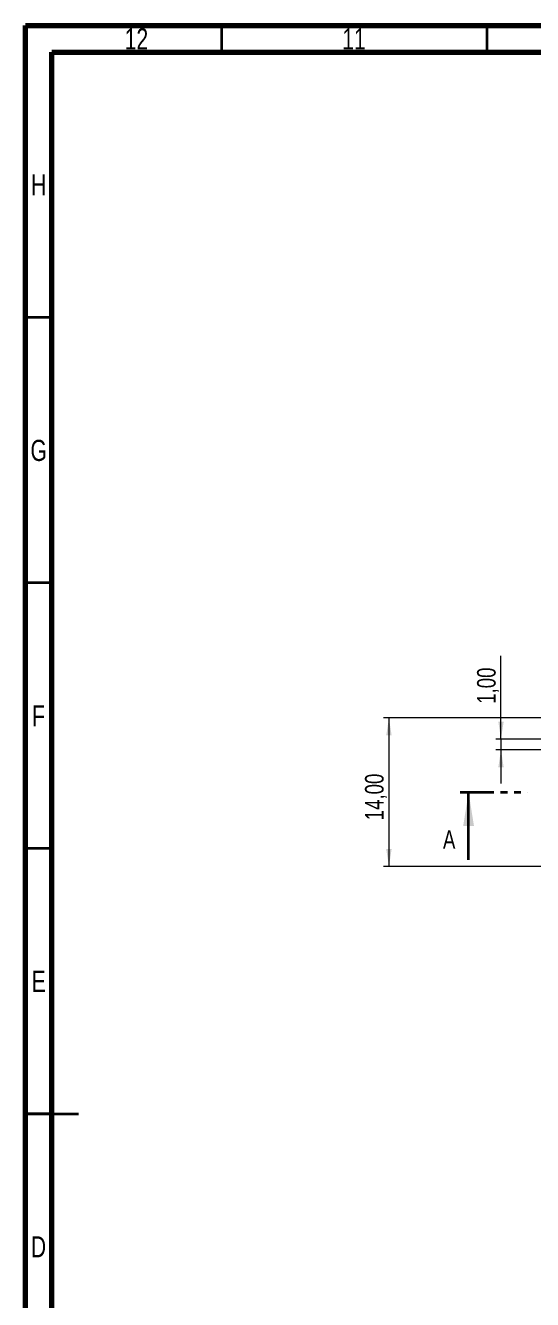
# Model space of a CAD drawing. Header units: millimetres. Extents: x 15 to 589, y 5 to 415.
# Drawn here: x 15 to 110.6, y 175 to 415 of the extents above; entities that cross this region are included whole.
import ezdxf

# ---------------------------------------------------------------- set-up
doc = ezdxf.new("R2010")
doc.units = ezdxf.units.MM
doc.linetypes.add('PHANTOM', pattern=[12.7, 6.35, -1.27, 1.27, -1.27, 1.27, -1.27])
doc.styles.add('SLDTEXTSTYLE0', font='TXT', dxfattribs={"width": 0.75})
doc.dimstyles.new('SLDDIMSTYLE0', dxfattribs={"dimtxt": 3.5, "dimasz": 3.302, "dimexe": 0, "dimexo": 0.0625, "dimgap": 0.875, "dimtad": 1, "dimlfac": 0.5, "dimrnd": 1e-09, "dimzin": 12, "dimdsep": 46, "dimtxsty": 'SLDTEXTSTYLE0', "dimsah": 1, "dimcen": 0.09, "dimadec": 0, "dimazin": 3, "dimtfac": 1, "dimtofl": 0, "dimtmove": 0, "dimatfit": 3, "dimfxl": 0, "dimfrac": 2, "dimtolj": 1, "dimtzin": 12, "dimarcsym": 0})
doc.dimstyles.new('SLDDIMSTYLE1', dxfattribs={"dimtxt": 3.5, "dimasz": 3.302, "dimexe": 0, "dimexo": 0.0625, "dimgap": 0.875, "dimtad": 1, "dimlfac": 0.5, "dimrnd": 1e-09, "dimzin": 12, "dimdsep": 46, "dimtxsty": 'SLDTEXTSTYLE0', "dimsah": 1, "dimcen": 0.09, "dimadec": 0, "dimazin": 3, "dimtfac": 1, "dimtmove": 0, "dimatfit": 0, "dimfxl": 0, "dimfrac": 2, "dimtolj": 1, "dimtzin": 12, "dimarcsym": 0})

# ---------------------------------------------------------------- blocks, each defined once
blk = doc.blocks.new('_D_7')
at = {"color": 7, "linetype": 'Continuous', "lineweight": 0}
for p, q in [((104.63, 280.58), (104.63, 296.29)), ((119.04, 280.58), (103.63, 280.58)), ((118.51, 278.58), (103.63, 278.58)), ((104.63, 280.58), (104.63, 278.58)), ((104.63, 278.58), (104.63, 272.23))]:
    blk.add_line(p, q, dxfattribs=at)
at = {"color": 7, "linetype": 'Continuous', "lineweight": 18}
for points in [[(104.63, 280.58), (105.14, 283.88), (104.13, 283.88)], [(104.63, 278.58), (104.13, 275.28), (105.14, 275.28)]]:
    blk.add_solid(points, dxfattribs=at)
at = {"color": 7, "linetype": 'Continuous', "lineweight": 18, "insert": (100.12, 287.24), "char_height": 3.5, "attachment_point": 1, "rotation": 90, "style": 'SLDTEXTSTYLE0'}
blk.add_mtext('1,00', dxfattribs=at)
blk = doc.blocks.new('_D_11')
at = {"color": 7, "linetype": 'Continuous', "lineweight": 0}
for p, q in [((128.95, 284.58), (82.51, 284.58)), ((83.51, 284.58), (83.51, 256.58)), ((128.95, 256.58), (82.51, 256.58))]:
    blk.add_line(p, q, dxfattribs=at)
at = {"color": 7, "linetype": 'Continuous', "lineweight": 18}
for points in [[(83.51, 284.58), (83, 281.28), (84.02, 281.28)], [(83.51, 256.58), (84.02, 259.88), (83, 259.88)]]:
    blk.add_solid(points, dxfattribs=at)
at = {"color": 7, "linetype": 'Continuous', "lineweight": 18, "insert": (79, 265.3), "char_height": 3.5, "attachment_point": 1, "rotation": 90, "style": 'SLDTEXTSTYLE0'}
blk.add_mtext('14,00', dxfattribs=at)

msp = doc.modelspace()

# ---------------------------------------------------------------- linework, layer by layer
at = {"color": 7, "linetype": 'Continuous', "lineweight": 70}
for p, q in [((15, 5), (15, 415)), ((15, 415), (589, 415)), ((20, 10), (20, 410)), ((20, 410), (584, 410))]:
    msp.add_line(p, q, dxfattribs=at)
at = {"color": 7, "linetype": 'Continuous', "lineweight": 35}
for p, q in [((52, 410), (52, 415)), ((102, 410), (102, 415)), ((20, 360), (15, 360)), ((20, 310), (15, 310)), ((98.526, 257.88), (98.526, 270.58)), ((20, 260), (15, 260)), ((15, 210), (25, 210)), ((20, 210), (15, 210))]:
    msp.add_line(p, q, dxfattribs=at)
at = {"color": 7, "linetype": 'PHANTOM', "lineweight": 35}
msp.add_line((96.939, 270.58), (109.645, 270.58), dxfattribs=at)
at = {"color": 7, "linetype": 'Continuous', "lineweight": 35}
msp.add_solid([(98.526, 270.58), (97.51, 264.23), (99.542, 264.23)], dxfattribs=at)

# ---------------------------------------------------------------- texts
at = {"color": 7, "linetype": 'Continuous', "lineweight": 0, "attachment_point": 2, "style": 'SLDTEXTSTYLE0'}
for s, insert, char_height in [('12', (35.92, 414.452), 3.9687), ('11', (76.92, 414.452), 3.9687), ('H', (17.49, 386.952), 3.969), ('G', (17.487, 336.952), 3.969), ('F', (17.458, 286.952), 3.969), ('E', (17.508, 236.952), 3.969), ('D', (17.453, 186.952), 3.969)]:
    msp.add_mtext(s, dxfattribs=dict(at, insert=insert, char_height=char_height))
at = {"color": 7, "linetype": 'Continuous', "insert": (93.696, 263.435), "char_height": 3.5, "attachment_point": 1, "style": 'SLDTEXTSTYLE0'}
msp.add_mtext('A', dxfattribs=at)

# ---------------------------------------------------------------- dimensions: what is measured, and where the dimension line sits
at = {"color": 7, "linetype": 'Continuous', "lineweight": 18}
for base, p1, p2, dimstyle, picture, middle in [((104.635, 278.58), (120.041, 280.58), (119.509, 278.58), 'SLDDIMSTYLE1', '_D_7', (104.635, 291.765)), ((83.512, 256.58), (129.947, 284.58), (129.947, 256.58), 'SLDDIMSTYLE0', '_D_11', (83.512, 271.12))]:
    dim = msp.add_linear_dim(base=base, p1=p1, p2=p2, angle=90, dimstyle=dimstyle, dxfattribs=at)
    dim.commit()
    dim.dimension.update_dxf_attribs({"geometry": picture, "text_midpoint": middle, "dimtype": 160})

doc.saveas('drawing.dxf')
